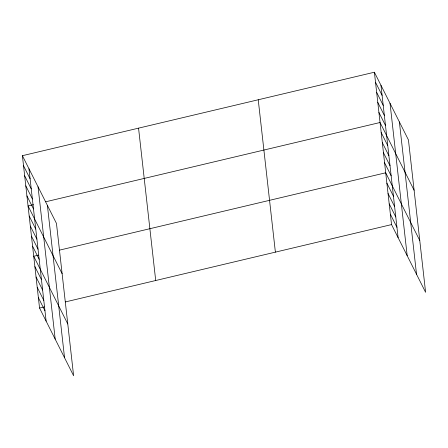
<?xml version="1.0" encoding="UTF-8"?>
<svg xmlns="http://www.w3.org/2000/svg" width="448" height="448" viewBox="0 0 448 448"><rect width="100%" height="100%" fill="white"/><g stroke="black" fill="none" stroke-linecap="round" stroke-linejoin="round"><path stroke-width="0.67" d="M22.4 155.691L56.459 223.406L73.612 375.777L39.553 308.056L22.4 155.691L374.388 72.223L408.447 139.944L425.6 292.309L391.541 224.594L374.388 72.223M33.494 204.68L28.062 205.968L62.121 273.689M45.724 201.779L380.05 122.506L414.109 190.226M38.478 255.125L33.723 256.25L67.782 323.971M59.534 250.13L385.706 172.788L419.77 240.509M39.553 308.056L44.307 306.93M65.369 301.935L391.541 224.594M375.519 82.281L382.094 95.351M376.65 92.338L383.225 105.409M377.782 102.39L384.356 115.466M378.913 112.448L385.493 125.524M381.181 132.563L387.755 145.634M382.312 142.615L388.886 155.691M383.443 152.673L390.018 165.749M384.574 162.73L391.149 175.806M386.876 183.148L393.45 196.224M388.041 193.508L394.615 206.584M389.206 203.868L395.786 216.944M390.376 214.228L396.95 227.304M23.531 165.743L30.106 178.819M24.662 175.801L31.242 188.877M25.799 185.858L32.374 198.934M26.93 195.916L33.505 208.986M29.193 216.026L35.767 229.102M30.324 226.083L36.898 239.159M31.455 236.141L38.035 249.211M32.592 246.193L39.166 259.269M34.888 266.61L41.462 279.686M36.053 276.976L42.633 290.046M37.223 287.336L43.798 300.406M38.388 297.696L44.962 310.772M399.375 121.912L416.528 274.277M390.034 103.331L407.187 255.696M380.962 85.299L398.115 237.664M258.233 99.764L275.386 252.134M138.555 128.145L155.708 280.515M47.393 205.374L64.546 357.745M38.046 186.794L55.199 339.164M28.974 168.762L46.127 321.132"/></g></svg>
